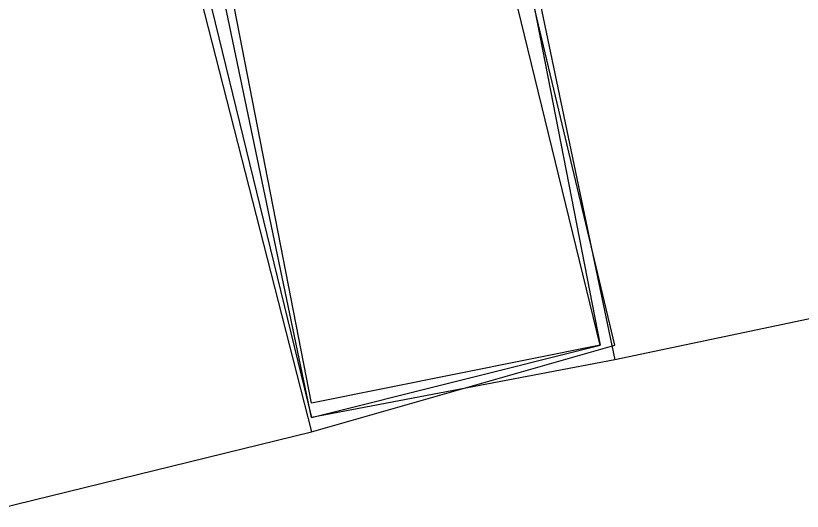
# Model space of a CAD drawing. Header units: feet. Extents: x -84 to 198, y -22 to 181.
# Drawn here: x 63.447 to 64.173, y 150.718 to 151.176 of the extents above; entities that cross this region are included whole.
import ezdxf

# ---------------------------------------------------------------- set-up
doc = ezdxf.new("R2010")
doc.units = ezdxf.units.FT
doc.layers.add('A-LINEA', color=7, linetype='CONTINUOUS')

msp = doc.modelspace()

# ---------------------------------------------------------------- linework, layer by layer
at = {"layer": 'A-LINEA'}
for p, q in [((67.6267, 151.6178), (64, 150.8578)), ((67.6267, 151.6178), (64, 150.8578)), ((60.12, 149.9111), (63.72, 150.7911)), ((60.12, 149.9111), (63.72, 150.7911))]:
    msp.add_line(p, q, dxfattribs=at)
for points in [[(63.72, 150.7911), (64, 150.8711), (63.8667, 151.4311), (63.5733, 151.3644), (63.72, 150.7911)], [(63.72, 150.7911), (64, 150.8711), (63.8667, 151.4311), (63.5733, 151.3644), (63.72, 150.7911)], [(64, 150.8578), (63.72, 150.8044), (63.6, 151.3778), (63.88, 151.4311), (64, 150.8578)], [(64, 150.8578), (63.72, 150.8044), (63.6, 151.3778), (63.88, 151.4311), (64, 150.8578)], [(63.72, 150.8044), (63.9867, 150.8711), (63.8533, 151.4178), (63.5867, 151.3511), (63.72, 150.8044)], [(63.72, 150.8044), (63.9867, 150.8711), (63.8533, 151.4178), (63.5867, 151.3511), (63.72, 150.8044)], [(63.9867, 150.8711), (63.72, 150.8178), (63.6133, 151.3644), (63.88, 151.4178), (63.9867, 150.8711)], [(63.9867, 150.8711), (63.72, 150.8178), (63.6133, 151.3644), (63.88, 151.4178), (63.9867, 150.8711)]]:
    msp.add_lwpolyline(points, dxfattribs=at)

doc.saveas('drawing.dxf')
